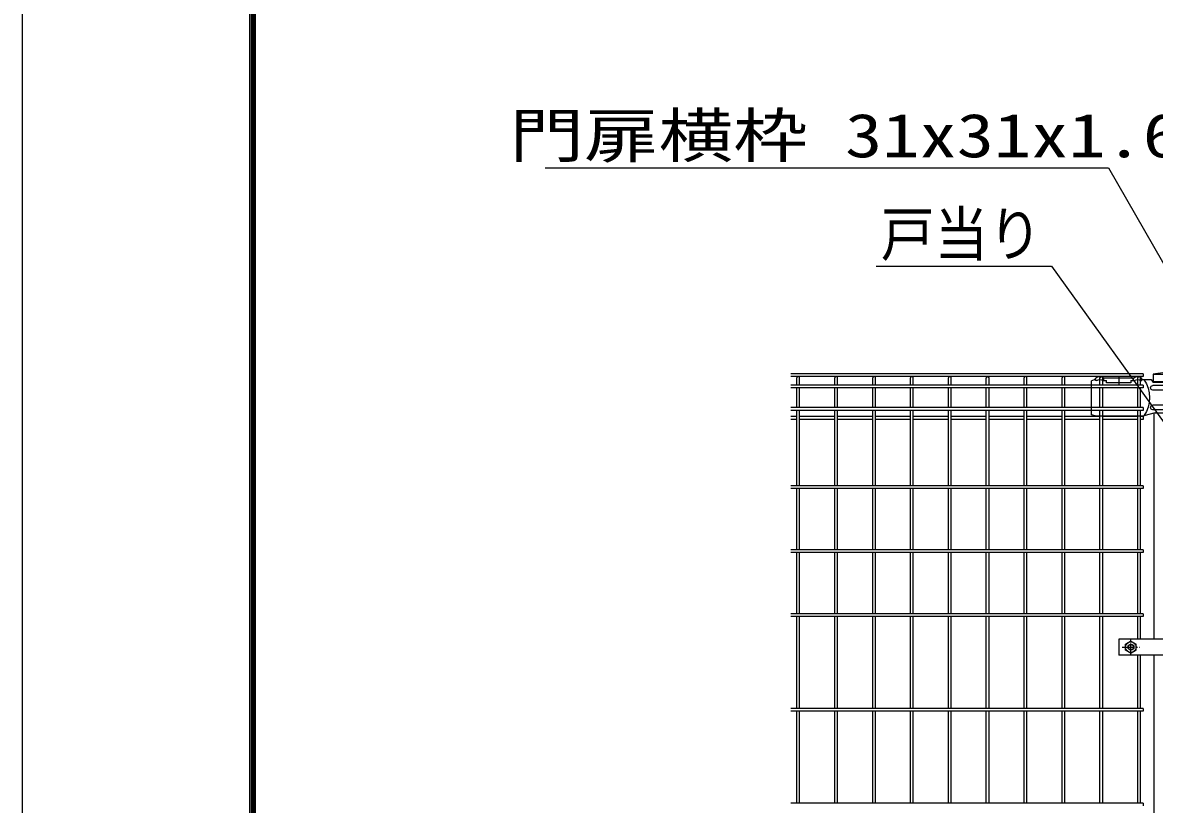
# Model space of a CAD drawing. Units: millimetres, scale not verified. Extents: x -4455 to 4455, y -3150 to 3150.
# Drawn here: x -4455 to -2961, y -9 to 1023 of the extents above; entities that cross this region are included whole.
import ezdxf
from ezdxf.enums import TextEntityAlignment as Align

# ---------------------------------------------------------------- set-up
doc = ezdxf.new("R2010")
doc.units = ezdxf.units.MM
doc.header["$LTSCALE"] = 20
doc.linetypes.add('USER2', pattern=[0.375, 0.25, -0.125])
doc.linetypes.add('USER4', pattern=[1.125, 0.75, -0.125, 0.125, -0.125])
for name, color, linetype, lineweight in [('0-0_外形線', 7, 'Continuous', 25), ('0-1_寸法線', 4, 'Continuous', 25), ('0-2_0', 3, 'USER2', 25), ('0-B_LAYER06', 3, 'Continuous', 25), ('0-D_継手', 3, 'Continuous', 25), ('0-E_2', 7, 'Continuous', 25), ('1-3_NER', 30, 'Continuous', 25)]:
    doc.layers.add(name, color=color, linetype=linetype, lineweight=lineweight)
doc.styles.add('ＭＳ ゴシック', font='')
doc.styles.get('ＭＳ ゴシック').set_extended_font_data('MS Gothic')

# ---------------------------------------------------------------- blocks, each defined once
blk = doc.blocks.new('tu')
at = {"layer": '0-B_LAYER06'}
for p, q in [((141270.7, 81320.2), (141028.6, 81320.2)), ((141270.7, 81292.7), (141270.7, 81352.7)), ((141560.7, 81292.7), (141460.7, 81292.7)), ((141490.7, 81352.7), (142270.7, 81352.7)), ((141490.7, 81292.7), (141490.7, 81352.7)), ((141560.7, 81292.7), (141560.7, 81232.7)), ((141880.7, 81400.2), (141880.7, 81185.2)), ((142300.7, 81292.7), (142200.7, 81292.7)), ((142270.7, 81292.7), (142270.7, 81352.7)), ((142460.7, 81292.7), (142490.7, 81292.7)), ((142490.7, 81292.7), (142490.7, 81352.7)), ((142500.1, 81320.2), (142600.1, 81288.2)), ((139974.8, 80540.2), (139974.8, 81140.2)), ((140153.5, 81160.2), (140980.1, 81160.2)), ((140153.5, 81040.2), (140980.1, 81040.2)), ((140340.1, 81000.2), (140201.6, 80920.2)), ((140340.1, 81000.2), (140201.6, 80920.2)), ((140340.1, 80894.2), (140340.1, 81005.8)), ((140478.7, 80920.2), (140340.1, 81000.2)), ((140478.7, 80920.2), (140340.1, 81000.2)), ((140286.1, 80840.2), (140174.6, 80840.2)), ((140200.4, 80930.2), (140218.9, 80930.2)), ((140200.4, 80750.2), (140218.9, 80750.2)), ((140201.6, 80920.2), (140201.6, 80760.2)), ((140201.6, 80920.2), (140201.6, 80760.2)), ((140201.6, 80760.2), (140340.1, 80680.2)), ((140201.6, 80760.2), (140340.1, 80680.2)), ((140313.1, 80840.2), (140367.1, 80840.2)), ((140340.1, 80813.2), (140340.1, 80867.2)), ((140340.1, 80786.2), (140340.1, 80674.7)), ((140340.1, 80680.2), (140478.7, 80760.2)), ((140340.1, 80680.2), (140478.7, 80760.2)), ((140394.1, 80840.2), (140505.7, 80840.2)), ((140478.7, 80760.2), (140478.7, 80920.2)), ((140478.7, 80760.2), (140478.7, 80920.2)), ((140918.6, 80440.2), (140074.8, 80440.2)), ((140153.5, 80640.2), (140980.1, 80640.2)), ((140153.5, 80520.2), (140980.1, 80520.2)), ((140918.6, 80440.2), (141217.1, 80360.2)), ((142500.1, 80360.2), (142600.1, 80392.2)), ((142500.1, 80360.2), (141217.1, 80360.2))]:
    blk.add_line(p, q, dxfattribs=at)
for points in [[(141300.7, 81292.7), (141270.7, 81292.7), (141270.7, 81352.7)], [(141560.7, 81232.7), (142200.7, 81232.7), (142200.7, 81292.7)]]:
    blk.add_lwpolyline(points, dxfattribs=at)
blk.add_circle((140340.1, 80840.2), 138.6, dxfattribs=at)
blk.add_circle((140340.1, 80840.2), 138.6, dxfattribs=at)
for centre, radius, start, end in [((141894.4, 80840.2), 830.1, 144.67551, 215.32453), ((141380.7, 81250.7), 150, 42.83468, 137.16667), ((141380.7, 81203.3), 120, 48.1895, 131.81049), ((142380.7, 81250.7), 150, 42.83331, 137.16532), ((142380.7, 81203.3), 120, 48.1895, 131.81051), ((140074.8, 81140.2), 100, 90.00001, 179.99999), ((140153.5, 81100.2), 60, 90, 270), ((140980.1, 81100.2), 60, 270, 90), ((140200.4, 80840.2), 90, 90, 270), ((140435.6, 80840.2), 90, 299.99756, 60.00244), ((140074.8, 80540.2), 100, 180.00001, 270), ((140153.5, 80580.2), 60, 90, 270), ((140980.1, 80580.2), 60, 270, 90)]:
    blk.add_arc(centre, radius, start, end, dxfattribs=at)
at = {"layer": '0-D_継手'}
for p in [(141028.6, 81320.2), (140074.8, 81240.2)]:
    blk.add_line(p, (140975.1, 81240.2), dxfattribs=at)
at = {"layer": '0-E_2', "color": 3}
blk.add_line((142600.1, 80392.2), (142600.1, 81288.2), dxfattribs=at)

msp = doc.modelspace()

# ---------------------------------------------------------------- linework, layer by layer
at = {"layer": '0-0_外形線'}
for p, q in [((-2962.71, 558.98), (-2962.71, 548.98)), ((-2962.71, 558.98), (-2952.21, 558.98)), ((-2962.71, 558.98), (-2952.21, 558.98)), ((-2899.21, 548.98), (-2962.71, 548.98)), ((-2961.21, 209.06), (-2961.21, 507.23)), ((-2961.21, -701.6), (-2961.21, 188.06))]:
    msp.add_line(p, q, dxfattribs=at)
msp.add_lwpolyline([(-2930.96, 563.66), (-2962.71, 558.98), (-2899.21, 558.98)], dxfattribs=at)
at = {"layer": '0-1_寸法線'}
for points in [[(-3765.16, 831.73), (-3021.71, 831.73), (-2773.95, 400.14)], [(-3328.3, 701.5), (-3096.67, 701.5), (-2937.69, 480.6)]]:
    msp.add_lwpolyline(points, dxfattribs=at)
at = {"layer": '0-2_0', "linetype": 'Continuous'}
msp.add_lwpolyline([(-4454.81, 3150.07), (4455.19, 3150.07), (4455.19, -3149.93), (-4454.81, -3149.93)], close=True, dxfattribs=at)
at = {"layer": '0-2_0', "color": 7, "linetype": 'Continuous'}
for points in [[(-4154.81, 2962.57), (4155.19, 2962.57), (4155.19, -2962.43), (-4154.81, -2962.43)], [(-4152.93, 2960.69), (4153.32, 2960.69), (4153.32, -2960.56), (-4152.93, -2960.56)], [(-4151.06, 2958.82), (4151.44, 2958.82), (4151.44, -2958.68), (-4151.06, -2958.68)], [(-4149.18, 2956.94), (4149.57, 2956.94), (4149.57, -2956.81), (-4149.18, -2956.81)], [(-4147.31, 2955.07), (4147.69, 2955.07), (4147.69, -2954.93), (-4147.31, -2954.93)]]:
    msp.add_lwpolyline(points, close=True, dxfattribs=at)
at = {"layer": '0-B_LAYER06'}
for p, q in [((-2898.41, 209.06), (-3007.96, 209.06)), ((-3007.96, 209.06), (-3007.96, 188.06)), ((-2991.96, 206.64), (-2998.96, 202.6)), ((-2998.96, 194.52), (-2998.96, 202.6)), ((-2991.96, 190.48), (-2998.96, 194.52)), ((-2991.96, 206.64), (-2984.96, 202.6)), ((-2991.96, 190.48), (-2984.96, 194.52)), ((-2984.96, 194.52), (-2984.96, 202.6)), ((-2898.41, 188.06), (-3007.96, 188.06))]:
    msp.add_line(p, q, dxfattribs=at)
at = {"layer": '0-B_LAYER06', "color": 1, "linetype": 'USER4'}
for p, q in [((-3003.4, 198.56), (-2980.6, 198.56)), ((-2991.96, 188.33), (-2991.96, 208.5))]:
    msp.add_line(p, q, dxfattribs=at)
at = {"layer": '0-B_LAYER06', "color": 1}
for radius in [7, 3.5]:
    msp.add_circle((-2991.96, 198.56), radius, dxfattribs=at)
at = {"layer": '0-B_LAYER06'}
msp.add_circle((-2991.96, 198.56), 4, dxfattribs=at)
at = {"layer": '1-3_NER'}
for p, q in [((-2975.96, 559.58), (-3440.96, 559.58)), ((-2975.96, 555.98), (-3440.96, 555.98)), ((-3432.76, 544.68), (-3432.76, 554.18)), ((-3429.16, 544.68), (-3429.16, 554.18)), ((-3382.76, 544.68), (-3382.76, 554.18)), ((-3379.16, 544.68), (-3379.16, 554.18)), ((-3332.76, 544.68), (-3332.76, 554.18)), ((-3329.16, 544.68), (-3329.16, 554.18)), ((-3282.76, 544.68), (-3282.76, 554.18)), ((-3279.16, 544.68), (-3279.16, 554.18)), ((-3232.76, 544.68), (-3232.76, 554.18)), ((-3229.16, 544.68), (-3229.16, 554.18)), ((-3182.76, 544.68), (-3182.76, 554.18)), ((-3179.16, 544.68), (-3179.16, 554.18)), ((-3132.76, 544.68), (-3132.76, 554.18)), ((-3129.16, 544.68), (-3129.16, 554.18)), ((-3082.76, 544.68), (-3082.76, 554.18)), ((-3079.16, 544.68), (-3079.16, 554.18)), ((-3032.76, 544.68), (-3032.76, 554.18)), ((-3029.16, 544.68), (-3029.16, 554.18)), ((-2982.76, 544.68), (-2982.76, 554.18)), ((-2979.16, 544.68), (-2979.16, 554.18)), ((-2975.96, 559.58), (-2975.96, 555.98)), ((-2975.96, 544.68), (-3440.96, 544.68)), ((-2975.96, 541.08), (-3440.96, 541.08)), ((-3432.76, 514.88), (-3432.76, 541.08)), ((-3429.16, 514.88), (-3429.16, 541.08)), ((-3382.76, 514.88), (-3382.76, 541.08)), ((-3379.16, 514.88), (-3379.16, 541.08)), ((-3332.76, 514.88), (-3332.76, 541.08)), ((-3329.16, 514.88), (-3329.16, 541.08)), ((-3282.76, 514.88), (-3282.76, 541.08)), ((-3279.16, 514.88), (-3279.16, 541.08)), ((-3232.76, 514.88), (-3232.76, 541.08)), ((-3229.16, 514.88), (-3229.16, 541.08)), ((-3182.76, 514.88), (-3182.76, 541.08)), ((-3179.16, 514.88), (-3179.16, 541.08)), ((-3132.76, 514.88), (-3132.76, 541.08)), ((-3129.16, 514.88), (-3129.16, 541.08)), ((-3082.76, 514.88), (-3082.76, 541.08)), ((-3079.16, 514.88), (-3079.16, 541.08)), ((-3032.76, 514.88), (-3032.76, 541.08)), ((-3029.16, 514.88), (-3029.16, 541.08)), ((-2982.76, 514.88), (-2982.76, 541.08)), ((-2979.16, 514.88), (-2979.16, 541.08)), ((-2975.96, 544.68), (-2975.96, 541.08)), ((-2975.96, 514.88), (-3440.96, 514.88)), ((-2975.96, 511.28), (-3440.96, 511.28)), ((-3432.76, 411.78), (-3432.76, 511.28)), ((-3429.16, 411.78), (-3429.16, 511.28)), ((-3382.76, 411.78), (-3382.76, 511.28)), ((-3379.16, 411.78), (-3379.16, 511.28)), ((-3332.76, 411.78), (-3332.76, 511.28)), ((-3329.16, 411.78), (-3329.16, 511.28)), ((-3282.76, 411.78), (-3282.76, 511.28)), ((-3279.16, 411.78), (-3279.16, 511.28)), ((-3232.76, 411.78), (-3232.76, 511.28)), ((-3229.16, 411.78), (-3229.16, 511.28)), ((-3182.76, 411.78), (-3182.76, 511.28)), ((-3179.16, 411.78), (-3179.16, 511.28)), ((-3132.76, 411.78), (-3132.76, 511.28)), ((-3129.16, 411.78), (-3129.16, 511.28)), ((-3082.76, 411.78), (-3082.76, 511.28)), ((-3079.16, 411.78), (-3079.16, 511.28)), ((-3032.76, 411.78), (-3032.76, 511.28)), ((-3029.16, 411.78), (-3029.16, 511.28)), ((-2982.76, 411.78), (-2982.76, 511.28)), ((-2979.16, 411.78), (-2979.16, 511.28)), ((-2975.96, 514.88), (-2975.96, 511.28)), ((-3432.76, 503.03), (-3440.96, 503.03)), ((-3432.76, 499.43), (-3440.96, 499.43)), ((-3382.76, 503.03), (-3429.16, 503.03)), ((-3382.76, 499.43), (-3429.16, 499.43)), ((-3332.76, 503.03), (-3379.16, 503.03)), ((-3332.76, 499.43), (-3379.16, 499.43)), ((-3282.76, 503.03), (-3329.16, 503.03)), ((-3282.76, 499.43), (-3329.16, 499.43)), ((-3232.76, 503.03), (-3279.16, 503.03)), ((-3232.76, 499.43), (-3279.16, 499.43)), ((-3182.76, 503.03), (-3229.16, 503.03)), ((-3182.76, 499.43), (-3229.16, 499.43)), ((-3132.76, 503.03), (-3179.16, 503.03)), ((-3132.76, 499.43), (-3179.16, 499.43)), ((-3082.76, 503.03), (-3129.16, 503.03)), ((-3082.76, 499.43), (-3129.16, 499.43)), ((-3032.76, 503.03), (-3079.16, 503.03)), ((-3032.76, 499.43), (-3079.16, 499.43)), ((-2982.76, 503.03), (-3029.16, 503.03)), ((-2982.76, 499.43), (-3029.16, 499.43)), ((-2975.96, 503.03), (-2979.16, 503.03)), ((-2975.96, 499.43), (-2979.16, 499.43)), ((-2975.96, 503.03), (-2975.96, 499.43)), ((-2975.96, 411.78), (-3440.96, 411.78)), ((-2975.96, 408.18), (-3440.96, 408.18)), ((-3432.76, 327.28), (-3432.76, 408.18)), ((-3429.16, 327.28), (-3429.16, 408.18)), ((-3382.76, 327.28), (-3382.76, 408.18)), ((-3379.16, 327.28), (-3379.16, 408.18)), ((-3332.76, 327.28), (-3332.76, 408.18)), ((-3329.16, 327.28), (-3329.16, 408.18)), ((-3282.76, 327.28), (-3282.76, 408.18)), ((-3279.16, 327.28), (-3279.16, 408.18)), ((-3232.76, 327.28), (-3232.76, 408.18)), ((-3229.16, 327.28), (-3229.16, 408.18)), ((-3182.76, 327.28), (-3182.76, 408.18)), ((-3179.16, 327.28), (-3179.16, 408.18)), ((-3132.76, 327.28), (-3132.76, 408.18)), ((-3129.16, 327.28), (-3129.16, 408.18)), ((-3082.76, 327.28), (-3082.76, 408.18)), ((-3079.16, 327.28), (-3079.16, 408.18)), ((-3032.76, 327.28), (-3032.76, 408.18)), ((-3029.16, 327.28), (-3029.16, 408.18)), ((-2982.76, 327.28), (-2982.76, 408.18)), ((-2979.16, 327.28), (-2979.16, 408.18)), ((-2975.96, 411.78), (-2975.96, 408.18)), ((-2975.96, 327.28), (-3440.96, 327.28)), ((-2975.96, 323.68), (-3440.96, 323.68)), ((-3432.76, 242.78), (-3432.76, 323.68)), ((-3429.16, 242.78), (-3429.16, 323.68)), ((-3382.76, 242.78), (-3382.76, 323.68)), ((-3379.16, 242.78), (-3379.16, 323.68)), ((-3332.76, 242.78), (-3332.76, 323.68)), ((-3329.16, 242.78), (-3329.16, 323.68)), ((-3282.76, 242.78), (-3282.76, 323.68)), ((-3279.16, 242.78), (-3279.16, 323.68)), ((-3232.76, 242.78), (-3232.76, 323.68)), ((-3229.16, 242.78), (-3229.16, 323.68)), ((-3182.76, 242.78), (-3182.76, 323.68)), ((-3179.16, 242.78), (-3179.16, 323.68)), ((-3132.76, 242.78), (-3132.76, 323.68)), ((-3129.16, 242.78), (-3129.16, 323.68)), ((-3082.76, 242.78), (-3082.76, 323.68)), ((-3079.16, 242.78), (-3079.16, 323.68)), ((-3032.76, 242.78), (-3032.76, 323.68)), ((-3029.16, 242.78), (-3029.16, 323.68)), ((-2982.76, 242.78), (-2982.76, 323.68)), ((-2979.16, 242.78), (-2979.16, 323.68)), ((-2975.96, 327.28), (-2975.96, 323.68)), ((-2975.96, 242.78), (-3440.96, 242.78)), ((-2975.96, 239.18), (-3440.96, 239.18)), ((-3432.76, 117.78), (-3432.76, 239.18)), ((-3429.16, 117.78), (-3429.16, 239.18)), ((-3382.76, 117.78), (-3382.76, 239.18)), ((-3379.16, 117.78), (-3379.16, 239.18)), ((-3332.76, 117.78), (-3332.76, 239.18)), ((-3329.16, 117.78), (-3329.16, 239.18)), ((-3282.76, 117.78), (-3282.76, 239.18)), ((-3279.16, 117.78), (-3279.16, 239.18)), ((-3232.76, 117.78), (-3232.76, 239.18)), ((-3229.16, 117.78), (-3229.16, 239.18)), ((-3182.76, 117.78), (-3182.76, 239.18)), ((-3179.16, 117.78), (-3179.16, 239.18)), ((-3132.76, 117.78), (-3132.76, 239.18)), ((-3129.16, 117.78), (-3129.16, 239.18)), ((-3082.76, 117.78), (-3082.76, 239.18)), ((-3079.16, 117.78), (-3079.16, 239.18)), ((-3032.76, 117.78), (-3032.76, 239.18)), ((-3029.16, 117.78), (-3029.16, 239.18)), ((-2982.76, 209.06), (-2982.76, 239.18)), ((-2979.16, 209.06), (-2979.16, 239.18)), ((-2975.96, 242.78), (-2975.96, 239.18)), ((-2982.76, 117.78), (-2982.76, 188.06)), ((-2979.16, 117.78), (-2979.16, 188.06)), ((-2975.96, 117.78), (-3440.96, 117.78)), ((-2975.96, 114.18), (-3440.96, 114.18)), ((-3432.76, -7.22), (-3432.76, 114.18)), ((-3429.16, -7.22), (-3429.16, 114.18)), ((-3382.76, -7.22), (-3382.76, 114.18)), ((-3379.16, -7.22), (-3379.16, 114.18)), ((-3332.76, -7.22), (-3332.76, 114.18)), ((-3329.16, -7.22), (-3329.16, 114.18)), ((-3282.76, -7.22), (-3282.76, 114.18)), ((-3279.16, -7.22), (-3279.16, 114.18)), ((-3232.76, -7.22), (-3232.76, 114.18)), ((-3229.16, -7.22), (-3229.16, 114.18)), ((-3182.76, -7.22), (-3182.76, 114.18)), ((-3179.16, -7.22), (-3179.16, 114.18)), ((-3132.76, -7.22), (-3132.76, 114.18)), ((-3129.16, -7.22), (-3129.16, 114.18)), ((-3082.76, -7.22), (-3082.76, 114.18)), ((-3079.16, -7.22), (-3079.16, 114.18)), ((-3032.76, -7.22), (-3032.76, 114.18)), ((-3029.16, -7.22), (-3029.16, 114.18)), ((-2982.76, -7.22), (-2982.76, 114.18)), ((-2979.16, -7.22), (-2979.16, 114.18)), ((-2975.96, 117.78), (-2975.96, 114.18)), ((-2975.96, -7.22), (-3440.96, -7.22)), ((-2975.96, -7.22), (-2975.96, -10.82))]:
    msp.add_line(p, q, dxfattribs=at)
for centre in [(-3430.96, 554.18), (-3380.96, 554.18), (-3330.96, 554.18), (-3280.96, 554.18), (-3230.96, 554.18), (-3180.96, 554.18), (-3130.96, 554.18), (-3080.96, 554.18), (-3030.96, 554.18), (-2980.96, 554.18)]:
    msp.add_arc(centre, 1.8, 0, 180, dxfattribs=at)

# ---------------------------------------------------------------- block references
at = {"layer": '0-D_継手', "xscale": -0.05, "yscale": 0.05}
msp.add_blockref('tu', (4086.04, -3514.03), dxfattribs=at)

# ---------------------------------------------------------------- texts
at = {"layer": '0-1_寸法線', "color": 2, "style": 'ＭＳ ゴシック'}
for s, width, p in [('門扉横枠 31x31x1.6t', 1.25, (-3812.35, 828.13)), ('戸当り', 0.9, (-3322.17, 697.9))]:
    msp.add_text(s, height=57.77, dxfattribs=dict(at, width=width)).set_placement(p, align=Align.BOTTOM_LEFT)

doc.saveas('drawing.dxf')
